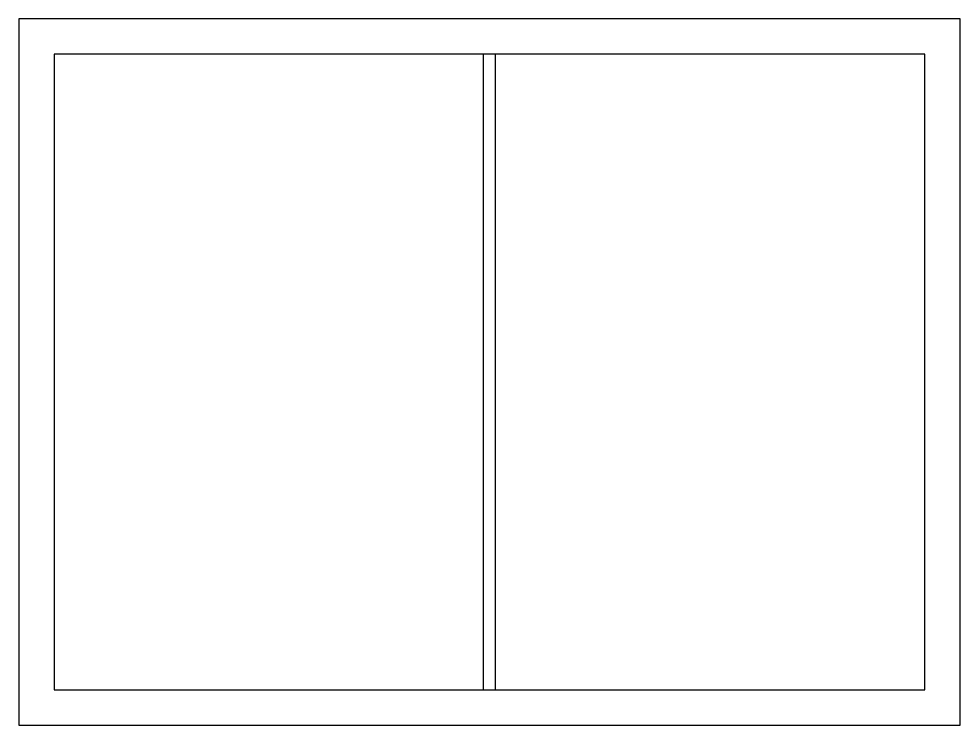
# Model space of a CAD drawing. Header units: millimetres. Extents: x 530123456 to 530131456, y 180654321 to 180660321.
import ezdxf

# ---------------------------------------------------------------- set-up
doc = ezdxf.new("R2010")
doc.units = ezdxf.units.MM

msp = doc.modelspace()

# ---------------------------------------------------------------- linework, layer by layer
at = {"layer": 'A-WALL'}
for p, q in [((530127406, 180654621), (530127406, 180660021)), ((530127506, 180654621), (530127506, 180660021))]:
    msp.add_line(p, q, dxfattribs=at)
for points in [[(530123456, 180654321), (530131456, 180654321), (530131456, 180660321), (530123456, 180660321)], [(530123756, 180654621), (530131156, 180654621), (530131156, 180660021), (530123756, 180660021)]]:
    msp.add_lwpolyline(points, close=True, dxfattribs=at)

doc.saveas('drawing.dxf')
